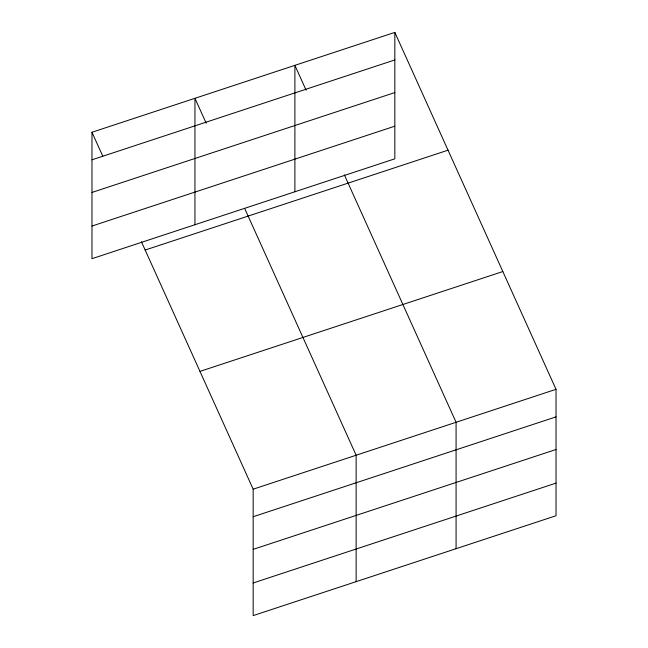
<?xml version="1.0" encoding="UTF-8"?>
<svg xmlns="http://www.w3.org/2000/svg" width="648" height="648" viewBox="0 0 648 648"><rect width="100%" height="100%" fill="white"/><g stroke="black" fill="none" stroke-linecap="round" stroke-linejoin="round"><path stroke-width="0.97" d="M394.834 32.4L394.834 158.817L91.975 258.674L91.975 132.257L394.834 32.4L556.025 389.327L556.025 515.743L253.166 615.6L253.166 489.183L141.426 241.761M91.975 159.805L394.834 59.948M91.975 192.432L394.834 92.575M91.975 226.047L394.834 126.19M145.168 250.039L448.027 150.182M199.973 371.393L502.832 271.544M253.166 489.183L556.025 389.327M253.166 516.731L556.025 416.875M253.166 549.358L556.025 449.501M253.166 582.973L556.025 483.116M306.115 90.202L294.897 65.351L294.897 191.768M344.347 174.855L456.079 422.277L456.079 548.694M206.169 123.152L194.951 98.302L194.951 224.726M244.814 208.729L356.133 455.228L356.133 581.653M91.975 132.257L102.781 156.176"/></g></svg>
